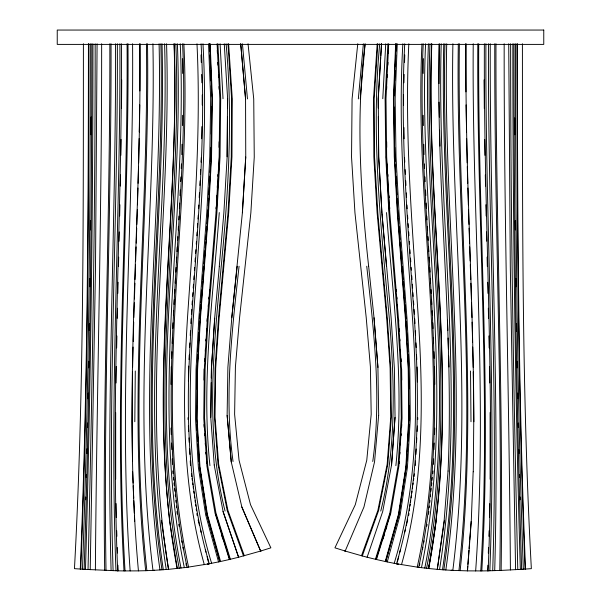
<?xml version="1.0" encoding="UTF-8"?>
<svg xmlns="http://www.w3.org/2000/svg" width="601" height="601" viewBox="0 0 601 601"><rect width="100%" height="100%" fill="white"/><g stroke="black" fill="none" stroke-linecap="round" stroke-linejoin="round"><path stroke-width="0.9" d="M83.404 43.775C83.261 218.756 83.952 393.873 74.456 568.659L84.155 569.312C89.804 394.196 91.795 218.982 91.788 43.775M88.43 43.775C88.37 218.892 87.461 394.068 80.279 569.064M88.843 43.775C88.79 218.907 87.746 394.083 80.759 569.094M90.338 43.775C90.315 218.944 88.79 394.143 82.487 569.207M92.937 43.775C92.96 219.004 90.593 394.241 85.47 569.395L118.134 570.83L117.683 570.822C110.178 395.157 122.251 219.478 121.432 43.775M146.434 43.783C149.033 219.41 126.864 395.435 145.682 570.695L154.622 570.311L154.202 570.334M147.5 43.783C150.205 219.395 127.562 395.428 146.877 570.649M452.891 43.783C449.593 219.305 474.722 395.39 452.823 570.394L451.186 570.311L467.518 570.875L471.267 521.42L473.16 471.793M95.161 43.775C95.236 219.057 92.148 394.324 88.024 569.553M97.084 43.775L95.514 266.416L90.218 569.688M101.637 43.775C101.847 219.2 96.618 394.564 95.394 569.973M109.84 43.775C110.268 219.342 102.275 394.842 104.679 570.409M139.845 43.775C141.949 219.47 122.341 395.443 138.44 570.875L145.682 570.695M139.868 90.961L139.98 43.775M360.247 98.895L365.115 43.828C355.657 117.758 360.592 192.448 368.631 266.258M444.95 43.783C440.631 219.11 469.614 395.27 443.823 569.853L437.295 569.342L444.162 520.308L448.053 471.034M446.716 43.783C442.644 219.162 470.741 395.308 445.829 569.988L443.823 569.853M91.052 134.752L91.112 117.007M111.027 43.775C111.455 219.357 103.094 394.88 106.016 570.462M115.55 43.775C116.173 219.418 106.182 395.007 111.102 570.642M117.338 43.775C118.021 219.44 107.399 395.06 113.101 570.702M119.899 43.775C120.651 219.463 109.142 395.12 115.97 570.777M121.703 79.843L121.5 108.616M127.081 43.775C128.171 219.508 113.995 395.278 124.009 570.92L138.44 570.875M127.998 43.775C129.192 219.508 114.618 395.293 125.038 570.927M132.581 43.775C134 219.515 117.691 395.36 130.154 570.95M441.209 43.783C436.334 218.997 467.232 395.188 439.549 569.53M443.786 43.783C439.301 219.08 468.87 395.248 442.494 569.763M439.03 83.599L439.241 43.783C435.702 186.325 454.213 328.514 448.076 471.034M227.478 116.534L227.155 156.801L223.873 212.604L219.275 266.363M227.546 108.105L227.621 98.737L224.256 43.813M90.451 229.928L90.533 220.582M132.52 371.951L132.047 421.744L132.528 461.598M134.812 421.722L135.285 371.02M170.984 384.362L171.255 366.678M188.053 419.506L188.068 417.627M188.413 381.026L188.706 366.062M227.08 156.801L227.546 98.737M431.586 43.783C425.065 218.629 461.192 394.895 428.475 568.493L418.702 567.321C456.046 394.549 414.968 218.216 423.224 43.79M431.803 43.783C425.313 218.636 461.328 394.902 428.723 568.516L437.265 569.342M196.655 405.743L196.625 420.662M196.827 388.952L197.293 364.747M428.43 43.79C421.286 218.486 459.239 394.774 424.802 568.08M429.97 43.79C423.127 218.554 460.186 394.834 426.59 568.283M484.376 43.775C483.52 219.47 495.622 395.157 488.117 570.822L487.674 570.83L501.129 570.409C503.533 394.842 495.54 219.342 495.968 43.775M89.849 286.745L89.955 278.421M115.692 412.496L115.685 479.252M116.046 382.98L116.286 366.385M204.04 380.102L204.167 368.976M210.816 417.372L211.251 382.627M211.312 377.931L211.424 368.541L214.655 318.275L219.342 266.363M219.065 147.358L219.132 141.738M425.576 43.79C417.83 218.343 457.481 394.654 421.459 567.675M473.28 471.793L473.761 421.744L473.287 371.951M499.792 570.462C502.714 394.88 494.315 219.357 494.781 43.775M120.891 155.321L121.094 139.44M423.194 73.45L423.404 58.62M88.647 367.835L88.76 361.284M89.256 330.37L89.361 323.819M211.056 147.29L210.666 161.301M211.244 134.188L211.65 107.046M241.842 507.026L260.631 551.057L261.044 550.929L260.661 551.042L241.865 507.019L231.227 461.861L227.125 415.381L227.884 367.399L231.783 317.756L242.391 212.731L245.749 157.004L245.561 98.895L240.716 43.828L245.561 98.895M421.962 43.79C413.586 218.178 455.28 394.496 417.214 567.119L396.51 563.768C420.287 484.444 419.678 400.694 414.382 318.823C408.011 227.328 399.8 135.586 404.736 43.798M489.514 517.634L489.732 503.593M490.123 479.252L490.115 412.496M139.139 138.538L138.643 162.818M139.252 131.995L139.732 104.897M201.643 138.793L201.853 126.638M202.236 105.115L202.244 94.853M88.046 398.718L88.159 393.107M116.654 347.934L116.894 335.944M119.907 204.761L119.667 215.969M120.283 186.107L120.501 174.914M181.795 154.577L182.013 144.293M182.404 125.594L182.614 115.302M494.706 570.642C499.619 395.007 489.635 219.418 490.251 43.775M86.844 453.447L86.95 448.834M87.453 427.627L87.558 423.021M117.248 318.417L117.488 308.215M117.841 293.386L118.104 282.26M118.48 266.498L118.697 257.145M119.073 241.234L119.291 231.881M132.618 367.339L133.114 347.047M133.242 341.511L133.715 322.144M408.823 43.798C404.353 135.623 412.391 227.343 418.379 318.898C423.435 401.017 424.005 484.827 401.491 564.67M492.707 570.702C498.409 395.06 487.787 219.44 488.47 43.775M85.635 499.792L85.71 496.997M86.251 477.472L86.326 474.677M137.328 209.464L136.855 224.428M137.464 204.798L137.937 188.008M138.065 183.343L138.538 166.545M403.564 94.853L403.572 105.115M403.925 82.788L404.18 74.434M404.541 62.361L404.766 54.939M133.835 317.523L134.308 302.694M134.429 298.982L134.932 283.221M135.052 279.518L135.525 264.665M135.646 260.924L136.111 246.883M136.232 243.142L136.727 228.17M402.843 43.798C397.614 135.586 406.096 227.291 412.519 318.785C417.928 400.536 418.559 484.263 394.181 563.325L385.729 561.604L398.794 514.689L406.216 467.157L409.108 418.784L408.59 369.352L405.773 318.643L397.704 212.514L394.692 156.651L393.835 98.624L396.029 43.805M489.838 570.777C496.666 395.12 485.12 219.463 485.908 43.775M487.704 569.898L487.877 565.233M488.312 553.1L488.515 547.503M488.913 536.31L489.116 530.713M397.253 43.805L395.135 98.617L396.014 156.636L399.019 212.506L406.99 318.673L409.769 369.412L410.28 418.889L407.433 467.315L400.123 514.922L387.254 561.927M433.389 464.453L433.606 458.863M433.975 449.54L434.238 443.012M434.568 434.621L434.823 428.1M171.585 358.286L171.848 351.758M172.186 343.366L172.412 337.77M172.787 328.446L173.005 322.85M395.646 43.805L393.415 98.632L394.264 156.651L397.291 212.514L405.382 318.635L408.214 369.33L408.733 418.747L405.825 467.105L398.373 514.614L385.241 561.499L376.046 559.426L390.41 513.104M394.143 95.837L394.549 85.62M394.737 80.97L395.142 70.753M395.33 66.102L395.774 54.954M395.924 51.235L396.217 43.805M179.391 208.652L179.646 203.055M179.984 195.603L180.24 190.006M180.616 181.615L180.826 176.957M181.209 168.565L181.419 163.9M467.721 566.21L467.368 570.875L481.799 570.92C491.806 395.278 477.585 219.5 478.727 43.775M388.712 43.805L385.992 98.684L386.668 156.718L389.794 212.559L398.433 318.47L401.483 368.969L402.046 418.108L398.884 466.113L390.763 513.179L376.459 559.523M386.623 89.376L386.766 86.589M387.224 77.289L387.36 74.501M387.818 65.201L387.961 62.406M388.419 53.106L388.554 50.319M480.77 570.927C491.19 395.293 476.661 219.508 477.81 43.775M189.037 359.578L189.262 354.951M189.638 347.536L189.871 342.908M190.239 335.501L190.472 330.873M190.84 323.458L191.073 318.83M198.646 208.735L198.833 205.009M199.216 197.556L199.457 192.898M199.84 185.446L200.08 180.788M200.418 174.267L200.659 169.61M201.042 162.157L201.282 157.5M387.893 43.813L385.113 98.684L385.767 156.726L388.9 212.559L397.607 318.447L400.687 368.924L401.25 418.033L398.057 465.985L389.861 512.999L375.415 559.276L367.121 557.225L382.717 511.504L391.559 464.956L395.052 417.379L394.384 368.541L391.153 318.275L381.935 212.604L378.728 156.801L378.262 98.737L381.552 43.813M415.329 465.52L415.569 460.922M415.907 454.476L416.2 448.955M416.546 442.516L416.786 437.911M417.124 431.473L417.417 425.951M208.051 209.719L207.615 216.232M208.254 205.993L208.652 198.548M208.855 194.822L209.253 187.369M209.456 183.651L209.862 176.198M210.057 172.472L210.463 165.027M382.777 98.707L385.729 43.813M173.366 315.427L173.621 310.815M173.989 304.354L174.245 299.741M174.606 293.28L174.816 289.592M175.176 283.131L175.439 278.518M175.8 272.058L176.063 267.445M197.444 361.982L197.849 354.605M198.007 351.84L198.465 343.547M198.623 340.775L199.081 332.481M199.231 329.709L199.69 321.415M216.044 208.832L216.15 206.969M216.668 197.669L216.773 195.806M217.239 187.429L217.344 185.566M217.862 176.258L217.968 174.403M216.368 212.559L219.493 156.726M176.378 261.856L176.649 257.19M176.972 251.586L177.242 246.921M177.618 240.385L177.828 236.651M178.204 230.115L178.422 226.382M178.797 219.846L179.008 216.112M406.569 464.385L398.996 514.726L385.729 561.604M406.734 461.598L407.178 454.153M407.35 451.366L407.794 443.921M407.959 441.126L408.402 433.682M408.567 430.894L408.958 424.381M409.176 420.662L409.153 405.743M475.654 570.95C488.117 395.36 471.755 219.508 473.227 43.775M204.618 361.494L204.783 358.692M205.234 351.209L205.347 349.339M205.858 340.917L205.97 339.047M206.421 331.564L206.594 328.762M207.044 321.28L207.21 318.47M242.368 212.731L245.726 157.004M380.651 57.779L378.187 98.737L378.262 108.105M380.764 55.916L381.485 43.813M379.734 43.813C370.809 135.345 380.974 227.065 389.29 318.222C394.669 382.491 396.615 448.03 380.749 511.075M214.722 318.275L211.424 368.541L210.756 417.379L214.249 464.956M377.811 43.82L374.19 98.774L374.536 156.838L377.789 212.634L387.307 318.169L390.733 368.308L391.371 416.959L387.788 464.318L378.577 510.587L362.298 555.955L344.764 550.929L345.177 551.057L363.943 507.019L374.551 461.861L378.653 415.374M399.229 463.363L399.349 461.515M399.838 454.131L399.958 452.29M400.446 444.898L400.567 443.057M401.047 435.665L401.167 433.824M401.596 427.356L401.776 424.591M377.21 43.82L373.537 98.774L373.852 156.846L377.112 212.634L386.683 318.147L390.132 368.27L390.77 416.891L387.172 464.212L377.886 510.429L361.494 555.737M191.396 314.158L191.719 309.477M192.042 304.805L192.305 301.063M192.628 296.391L192.891 292.649M193.214 287.977L193.477 284.235M193.8 279.563L194.055 275.821M194.446 270.21L194.641 267.407M195.032 261.818L195.287 258.092M195.61 253.434L195.866 249.708M196.257 244.126L196.452 241.332M196.835 235.742L197.098 232.016M197.421 227.358L197.676 223.64M197.999 218.982L198.262 215.256M395.871 465.647C404.781 381.229 392.626 296.736 386.533 212.574M391.559 464.956L394.992 417.372M199.848 318.65L200.276 313.053M200.418 311.19L200.914 304.662M201.057 302.799L201.485 297.202M201.628 295.339L202.056 289.742M202.267 286.947L202.695 281.358M202.838 279.488L203.266 273.898M203.408 272.035L203.837 266.438M204.047 263.651L204.468 258.069M204.61 256.206L205.031 250.632M205.241 247.845L205.662 242.263M205.865 239.476L206.286 233.894M206.428 232.039L206.849 226.457M207.06 223.67L207.48 218.088M467.863 564.339L468.367 557.811M468.51 555.94L468.93 550.343M469.073 548.48L469.569 541.944M469.712 540.081L471.139 521.413M208.209 306.382L208.367 304.527M208.825 298.945L208.975 297.089M209.441 291.508L209.591 289.652M219.275 212.574C213.182 296.736 201.027 381.229 209.937 465.647M372.755 461.493C381.815 396.517 373.747 331.001 366.738 266.243M460.126 570.695C478.944 395.435 456.775 219.41 459.374 43.783M358.331 98.917L363.387 43.828M458.924 570.649C478.246 395.428 455.603 219.395 458.308 43.783M357.768 43.753L352.073 98.977L351.547 157.116L354.951 212.799L366.204 317.486L370.396 366.805L371.193 414.344L366.768 460.246L355.296 504.69L334.937 547.834L345.177 551.057M231.783 317.756L237.177 266.258M428.566 514.276L428.851 511.511M429.234 507.822L429.43 505.982M429.813 502.293L430 500.453M430.384 496.764L430.579 494.923M430.962 491.242L431.248 488.478M431.533 485.713L431.826 482.949M432.111 480.184L432.397 477.419M432.78 473.731L433.066 470.966M239.07 266.243C232.061 331.001 223.993 396.517 233.053 461.493M408.703 515.395L408.958 513.547M409.334 510.775L409.589 508.927M409.972 506.155L410.228 504.314M410.483 502.466L410.731 500.618M411.114 497.846L411.369 495.998M411.753 493.226L412.008 491.378M412.384 488.605L412.639 486.757M412.895 484.909L413.15 483.061M413.533 480.289L413.781 478.441M414.036 476.593L414.42 473.821M444.47 520.323L437.295 569.342M436.439 519.692L428.581 568.501L429.52 568.599L428.475 568.493M419.49 565.549L419.829 563.715M422.526 549.074L422.864 547.248M423.705 542.673L424.043 540.84M426.74 526.198L427.078 524.372M397.389 562.055L398.711 556.676M399.8 552.191L400.461 549.502M404.631 532.463L405.284 529.774M406.381 525.289L407.696 519.91M382.987 539.067L384.355 534.612M386.007 529.263L386.826 526.589M260.631 551.057L270.871 547.834L250.512 504.69L239.04 460.246L234.615 414.344L235.412 366.805L239.604 317.486L250.857 212.799L254.253 157.116L253.735 98.977L248.033 43.753M260.661 551.042L238.597 557.247L223.016 511.519M238.589 557.247L223.091 511.504L214.181 464.964M238.687 557.225L229.139 559.569L229.762 559.426L215.398 513.104M199.239 464.385L206.812 514.726L219.846 561.657L229.349 559.523L215.045 513.179L206.924 466.113L203.762 418.108L204.325 368.969L207.375 318.47L216.014 212.559L219.14 156.718L219.816 98.684L217.096 43.805M219.846 561.657L207.014 514.689L199.592 467.157L196.7 418.784L197.218 369.352L200.035 318.643L208.104 212.514L211.116 156.651L211.973 98.624L209.772 43.805M201.072 43.798C207.262 152.654 193.522 261.135 188.872 369.75C186.701 434.959 190.645 500.926 209.298 563.768L207.525 564.099L220.079 561.604M209.298 563.768L186.648 567.382L187.106 567.321C149.762 394.549 190.84 218.216 182.584 43.79M166.567 43.783C171.818 218.929 139.808 395.142 168.543 569.342L187.106 567.321M152.917 43.783C156.215 219.305 131.086 395.39 152.985 570.394L168.513 569.342L161.338 520.323M514.02 43.775C514.013 218.982 516.004 394.196 521.653 569.312L531.352 568.659C521.856 393.873 522.547 218.756 522.404 43.775M501.129 570.409L522.014 569.29M488.117 570.822L481.799 570.92M124.009 570.92L117.683 570.822M452.823 570.394L445.829 569.988M83.531 569.275L85.47 569.395M418.702 567.321L419.16 567.382L417.214 567.119M396.51 563.768L398.283 564.099L394.181 563.325M385.241 561.499L385.962 561.657M376.046 559.426L376.669 559.569L375.415 559.276M367.211 557.247L362.298 555.955M244.314 555.737L227.922 510.429L218.636 464.212L215.038 416.891L215.676 368.27L219.125 318.147L228.696 212.634L231.948 156.846L232.271 98.774L228.598 43.82M243.51 555.955L227.231 510.587L218.013 464.318L214.437 416.959L215.075 368.308L218.501 318.169L228.019 212.634L231.272 156.838L231.618 98.774L227.997 43.82M230.393 559.276L215.947 512.999L207.743 465.985L204.558 418.033L205.121 368.924L208.201 318.447L216.901 212.559L220.034 156.726L220.695 98.684L217.908 43.813M221.453 534.612L222.821 539.067M220.567 561.499L207.435 514.614L199.983 467.105L197.068 418.747L197.594 369.33L200.418 318.635L208.517 212.514L211.544 156.651L212.393 98.632L210.162 43.805M218.554 561.927L205.685 514.922L198.375 467.315L195.528 418.889L196.039 369.412L198.818 318.673L206.789 212.506L209.787 156.636L210.673 98.617L208.555 43.805M211.627 563.325C187.242 484.263 187.873 400.536 193.289 318.785C199.795 227.313 208.149 135.578 202.965 43.798M198.112 519.91L199.427 525.289M200.524 529.774L201.177 532.463M205.347 549.502L206 552.191M207.097 556.676L208.412 562.055M204.317 564.67C181.802 484.827 182.373 401.017 187.429 318.898C193.514 227.358 201.403 135.608 196.985 43.798M225.059 511.075C204.806 430.879 213.701 347.603 221.221 266.356C228.32 192.44 233.068 117.931 226.074 43.813M188.594 567.119C150.528 394.489 192.388 218.148 183.846 43.79M178.73 524.372L179.068 526.198M181.765 540.84L182.103 542.673M182.944 547.248L183.282 549.074M185.979 563.715L186.318 565.549M184.342 567.675C148.327 394.654 187.978 218.343 180.232 43.79M181.006 568.08C146.569 394.774 184.522 218.486 177.378 43.79M179.218 568.283C145.622 394.834 182.681 218.554 175.838 43.79M169.369 519.692L177.333 568.493M177.085 568.516C144.48 394.902 180.488 218.636 174.005 43.783M191.388 473.821L191.772 476.593M192.027 478.441L192.275 480.289M192.658 483.061L192.913 484.909M193.169 486.757L193.424 488.605M193.8 491.378L194.055 493.226M194.439 495.998L194.694 497.846M195.07 500.618L195.325 502.466M195.58 504.314L195.836 506.155M196.219 508.927L196.474 510.775M196.85 513.547L197.105 515.395M166.259 569.53C138.576 395.188 169.467 218.997 164.599 43.783M163.314 569.763C136.938 395.248 166.507 219.08 162.022 43.783M161.985 569.853C136.194 395.27 165.17 219.11 160.858 43.783M159.979 569.988C135.067 395.308 163.164 219.162 159.092 43.783M368.653 266.258L374.017 317.756L377.946 367.406M172.742 470.966L173.028 473.731M173.411 477.419L173.697 480.184M173.982 482.949L174.275 485.713M174.56 488.478L174.846 491.242M175.229 494.923L175.424 496.764M175.808 500.453L175.995 502.293M176.378 505.982L176.574 507.822M176.957 511.511L177.242 514.276M242.421 43.828L247.469 98.917M169.467 519.685C151.783 361.276 179.669 202.499 174.215 43.783M227.148 415.374L231.257 461.861M381.943 213.535L386.458 266.363M396.217 289.652L396.367 291.508M396.833 297.089L396.983 298.945M397.441 304.527L397.599 306.382M374.017 317.756L377.924 367.399L378.675 415.381M401.971 266.438L402.4 272.035M402.542 273.898L402.963 279.488M403.106 281.358L403.534 286.947M403.752 289.742L404.18 295.339M404.323 297.202L404.751 302.799M404.894 304.662L405.39 311.19M405.532 313.053L405.96 318.65M398.185 216.232L397.757 209.719M398.328 218.088L398.748 223.67M398.959 226.457L399.38 232.039M399.522 233.894L399.935 239.476M400.146 242.263L400.567 247.845M400.777 250.632L401.198 256.206M401.34 258.069L401.761 263.651M407.546 215.256L407.809 218.982M408.132 223.64L408.387 227.358M408.71 232.016L408.965 235.742M409.356 241.332L409.551 244.126M409.935 249.708L410.198 253.434M410.521 258.092L410.776 261.818M411.167 267.407L411.362 270.21M411.753 275.821L412.008 279.563M412.331 284.235L412.594 287.977M412.917 292.649L413.18 296.391M413.503 301.063L413.766 304.805M414.089 309.477L414.412 314.158M204.032 424.591L204.212 427.356M204.633 433.824L204.761 435.665M205.241 443.057L205.362 444.898M205.85 452.29L205.97 454.131M206.459 461.515L206.579 463.363M398.651 319.409L398.763 321.28M399.214 328.762L399.387 331.564M399.838 339.047L399.95 340.917M400.454 349.339L400.567 351.209M401.025 358.692L401.19 361.494M196.85 424.381L197.241 430.894M197.406 433.682L197.849 441.126M198.014 443.921L198.458 451.366M198.623 454.153L199.074 461.598M426.8 216.112L427.01 219.846M427.386 226.382L427.604 230.115M427.98 236.651L428.19 240.385M428.566 246.921L428.836 251.586M429.159 257.19L429.43 261.856M381.868 212.604L378.653 156.801L378.329 116.534M429.745 267.445L430.008 272.058M430.369 278.518L430.632 283.131M430.992 289.592L431.195 293.28M431.563 299.741L431.818 304.354M432.179 310.815L432.442 315.427M406.111 321.415L406.577 329.709M406.727 332.481L407.185 340.775M407.343 343.547L407.801 351.84M407.951 354.605L408.364 361.982M408.515 364.747L408.98 388.952M387.269 164.163L387.367 166.026M387.84 174.403L387.945 176.258M388.464 185.566L388.569 187.429M389.035 195.806L389.14 197.669M389.658 206.969L389.764 208.832M386.315 156.726L389.44 212.559M395.142 161.301L394.752 147.29M395.345 165.027L395.743 172.472M395.946 176.198L396.352 183.651M396.555 187.369L396.953 194.822M397.156 198.548L397.554 205.993M220.079 43.813L223.031 98.707M188.391 425.951L188.684 431.473M189.022 437.911L189.262 442.516M189.608 448.955L189.893 454.476M190.239 460.922L190.479 465.52M404.526 157.5L404.766 162.157M405.149 169.61L405.39 174.267M405.728 180.788L405.968 185.446M406.351 192.898L406.584 197.556M406.975 205.009L407.162 208.735M414.735 318.83L414.968 323.458M415.336 330.873L415.569 335.501M415.937 342.908L416.17 347.536M416.538 354.951L416.771 359.578M417.147 366.986L417.402 381.966M217.254 50.319L217.389 53.106M217.847 62.406L217.99 65.201M218.448 74.501L218.584 77.289M219.042 86.589L219.185 89.376M424.389 163.9L424.599 168.565M424.982 176.957L425.192 181.615M425.568 190.006L425.824 195.603M426.162 203.055L426.417 208.652M132.648 471.793L133.106 483.024M133.219 485.833L133.715 498.011M133.835 500.813L134.331 512.991M134.444 515.801L134.669 521.413M432.795 322.85L433.02 328.446M433.396 337.77L433.622 343.366M433.96 351.758L434.215 358.286M434.553 366.678L434.823 384.362M209.584 43.805L209.884 51.235M210.034 54.954L210.478 66.102M210.666 70.753L211.071 80.97M211.251 85.62L211.665 95.837M170.977 428.1L171.24 434.621M171.57 443.012L171.833 449.54M172.202 458.863L172.419 464.453M525.522 569.064C518.347 394.068 517.438 218.892 517.378 43.775M525.049 569.094C518.062 394.083 517.018 218.907 516.965 43.775M116.692 530.713L116.894 536.31M117.293 547.503L117.496 553.1M117.931 565.233L118.104 569.898M523.321 569.207C517.018 394.143 515.485 218.944 515.47 43.775M468.953 224.428L468.472 209.464M469.08 228.17L469.569 243.142M469.697 246.883L470.162 260.924M470.282 264.665L470.756 279.518M447.452 320.213L447.798 330.512M448.045 338.002L448.414 349.234M448.631 355.784L449.007 367.023M470.876 283.221L471.379 298.982M471.5 302.694L471.965 317.523M201.042 54.939L201.267 62.361M201.628 74.434L201.876 82.788M519.482 474.677L519.557 477.472M520.098 496.997L520.173 499.792M520.338 569.395C515.207 394.241 512.848 219.004 512.871 43.775M467.165 162.818L466.669 138.538M467.27 166.545L467.743 183.343M467.871 188.008L468.344 204.798M518.25 423.021L518.355 427.627M518.881 449.758L518.963 453.447M486.134 215.969L485.901 204.761M486.51 231.881L486.735 241.234M487.11 257.145L487.328 266.498M487.704 282.26L487.967 293.386M488.32 308.215L488.56 318.417M472.093 322.144L472.589 342.435M472.694 347.047L473.19 367.339M517.784 569.553C513.66 394.324 510.572 219.057 510.647 43.775M439.038 102.155L439.354 117.112M439.632 130.199L439.962 146.088M423.194 115.302L423.404 125.594M423.795 144.293L424.013 154.577M517.649 393.107L517.762 398.718M488.913 335.944L489.154 347.934M489.522 366.385L489.755 382.98M485.308 174.914L485.525 186.107M515.59 569.688L510.294 266.416L508.724 43.775M466.075 104.897L466.556 131.995M403.97 127.57L404.165 138.793M516.447 323.819L516.567 331.309M517.048 361.284L517.153 367.835M116.076 503.593L116.294 517.634M394.158 107.046L394.557 134.188M182.404 58.62L182.614 73.45M515.853 278.421L515.958 286.745M484.308 108.616L484.105 79.843M484.714 139.44L484.917 155.321M401.641 368.976L401.768 380.102M386.676 141.738L386.743 147.358M515.267 220.582L515.357 229.928M473.881 421.744C473.393 295.715 465.054 169.835 465.963 43.775M470.523 371.02L470.996 421.722M417.74 417.627L417.755 419.506M510.407 569.973C509.182 394.564 503.961 219.2 504.171 43.775M514.696 117.939L514.756 134.752M465.828 43.775L465.948 91.885M543.762 30.05L57.238 30.05L57.238 44.399L543.762 44.399L543.762 30.05"/></g></svg>
